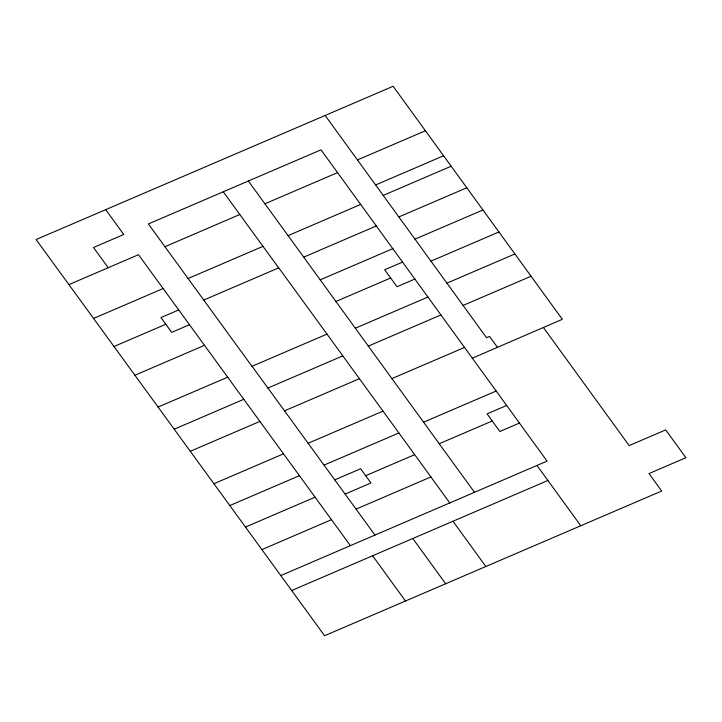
<?xml version="1.0" encoding="UTF-8"?>
<svg xmlns="http://www.w3.org/2000/svg" width="722" height="722" viewBox="0 0 722 722"><rect width="100%" height="100%" fill="white"/><g stroke="black" fill="none" stroke-linecap="round" stroke-linejoin="round"><path stroke-width="1.08" d="M472.378 358.175L562.339 319.305L393.12 86.279L36.1 239.542L324.602 635.721L661.686 491.023L649.006 473.56L685.9 457.721L665.702 429.906L629.169 445.591L543.377 327.445M280.795 575.56L547.068 461.114L321.019 149.824L148.38 223.937L251.942 366.325L326.913 334.142M68.924 284.612L138.498 254.695L350.396 545.679M164.959 246.698L239.803 214.515M93.562 318.456L163.145 288.529M248.341 181.023L288.096 235.625L360.756 204.389M189.489 324.71L171.71 332.355L160.961 317.554L178.731 309.937M134.924 375.241L204.497 345.324M174.219 429.211L243.801 399.293M261.896 549.604L331.47 519.687M356.063 509.127L430.908 476.944L449.824 502.999M291.688 590.524L547.899 480.482M357.444 159.941L425.42 130.754M264.92 203.794L337.598 172.594M375.611 184.958L443.588 155.772M188.117 278.493L262.988 246.355M383.202 195.409L451.178 166.222M203.794 300.018L278.764 267.835L430.908 476.944M303.709 257.131L376.397 225.923M398.842 216.952L466.818 187.774M113.995 346.506L165.825 324.25M320.207 279.838L392.885 248.639M414.969 239.162L482.946 209.976M402.641 262.068L384.7 269.766L397.019 286.724L414.951 279.026M335.92 301.48L390.665 277.979M430.944 261.156L498.92 231.979M158.082 407.055L227.692 377.173M446.918 283.15L514.894 253.973M355.332 328.212L428.002 297.013M252.077 366.271L267.889 388.048L342.733 355.919M368.31 346.091L440.989 314.909M463.091 305.424L531.067 276.246M190.301 451.286L259.902 421.404M284.495 410.854L359.303 378.743M391.911 378.59L464.571 347.408M213.911 483.722L283.52 453.84M308.113 443.281L382.868 411.188M423.57 422.19L496.204 391.008M229.813 505.553L299.459 475.663M267.925 388.03L324.016 465.121L398.734 433.047M506.682 405.457L487.079 413.868L499.859 431.467L519.452 423.056M334.755 479.868L360.63 468.758L370.955 482.982L345.107 494.083M439.22 443.741L492.242 420.98M245.471 527.051L315.072 497.169M365.666 475.699L414.491 454.743M223.26 191.79L278.665 267.88M324.016 465.121L374.989 535.119M105.71 209.66L123.787 234.488L93.508 247.493L108.192 267.727M497.512 347.39L489.525 336.398L486.52 337.688L325.144 115.457M536.978 465.446L580.777 525.751M288.096 235.625L474.471 492.278M452.965 521.23L485.843 566.508M412.785 538.486L445.664 583.755M372.597 555.732L405.475 601.002"/></g></svg>
